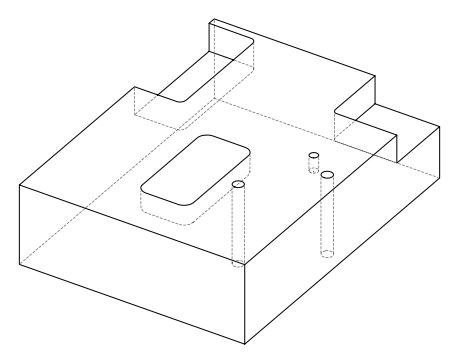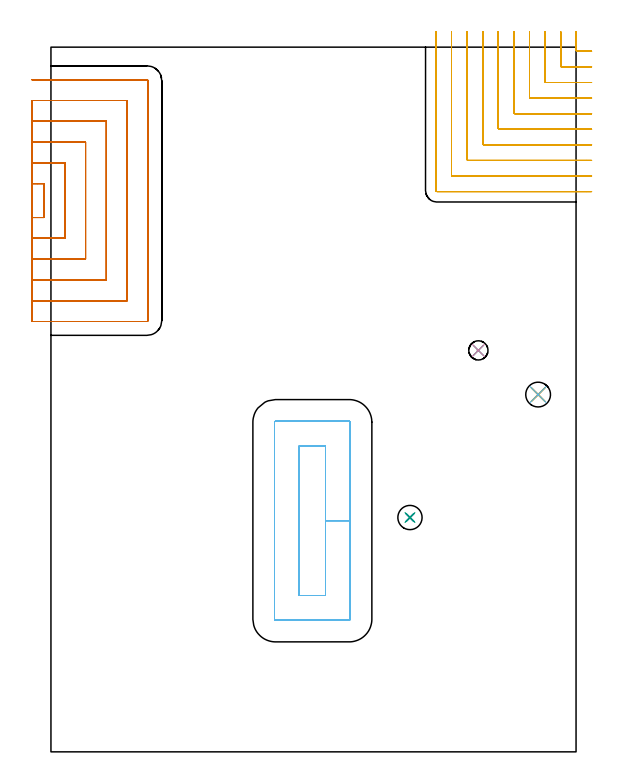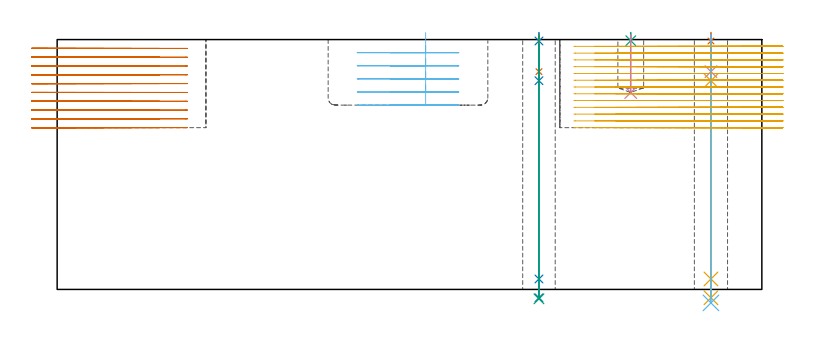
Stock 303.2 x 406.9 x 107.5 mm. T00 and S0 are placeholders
(PLAN: 13 operations, 10 tool changes, 73.1 min)
(1 SPOT_DRILL | STEP1HOLE | NXT0321_9005460120000 | 0.03 min | 2 mm3)
(2 SPOT_DRILL_1 | STEP1HOLE_1 | NXT0321_9005460120000 | 0.03 min | 2 mm3)
(3 SPOT_DRILL_2 | STEP1POCKET | NXT0321_9005460120000 | 0.03 min | 1 mm3)
(4 DRILL_BLIND_HOLE_INTO_CENTER | STEP1HOLE | UGT0301_207 | 0.06 min | 789 mm3)
(5 GUN_DRILL_THROUGH_HOLE | STEP1HOLE | UGT0307_006 | 0.53 min | 6040 mm3)
(6 DRILL_TO_ENLARGE_THROUGH_HOLE | STEP1HOLE | UGT0301_275 | 0.46 min | 10391 mm3)
(7 DRILL_BLIND_HOLE_INTO_CENTER_1 | STEP1HOLE_1 | UGT0301_207 | 0.06 min | 787 mm3)
(8 GUN_DRILL_THROUGH_HOLE_1 | STEP1HOLE_1 | UGT0307_006 | 0.53 min | 6041 mm3)
(9 DRILL_TO_ENLARGE_THROUGH_HOLE_1 | STEP1HOLE_1 | NXT0301_104 | 0.46 min | 9675 mm3)
(10 DRILL_BLIND_HOLE_INTO_CENTER_2 | STEP1POCKET | NXT0301_082 | 0.1 min | 2066 mm3)
(11 MILL_CORNER_NOTCH_RECTANGULAR | CORNER_NOTCH_RECTANGULAR | NXT0201_011 | Follow Part, ap 3, ae 75% | 29.57 min | 294113 mm3)
(12 MILL_RECTANGULAR_POCKET | POCKET_RECTANGULAR_STRAIGHT | NXT0201_007 | Follow Part, ap 6.25, ae 75% | 6.03 min | 266027 mm3)
(13 MILL_SLOT | SLOT_PARTIAL_RECTANGULAR | NXT0201_012 | Follow Part, ap 4, ae 75% | 35.14 min | 376299 mm3)
(TOOL NXT0321_9005460120000 | NC Spot Drill, 142deg, 12mm, Carbide, Uncoated | D12 PA142 FL30 Z2)
(TOOL UGT0301_207 | Twist Drill 9.2 mm | D9.2 PA118 FL80 Z2)
(TOOL UGT0307_006 | Gun Drill 9 mm | D9 PA130 FL24 Z1)
(TOOL UGT0301_275 | Twist Drill 14.3 mm | D14.3 PA118 FL114 Z2)
(TOOL NXT0301_104 | Carbide Drill 14mm [860.1-1400-112A1-MM 2214] | D14 PA140 FL123 Z2)
(TOOL NXT0301_082 | Carbide Drill 11.1mm [860.1-1110-033A1-MM 2214] | D11.1 PA140 FL55 Z2)
(TOOL NXT0201_011 | ENDMILL 12mm [2P460-1200-NA 1630] | D12 FL38 Z6)
(TOOL NXT0201_007 | ENDMILL 25mm [R216.25-25050GCK54P 1620] | D25 R3 FL54 Z5)
(TOOL NXT0201_012 | ENDMILL 16mm [2P460-1600-NA 1630] | D16 FL38 Z6)
(OP 1 SPOT_DRILL)
G17 G21 G94 G90
T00 M6
G54
G17 G0 G90 X281.3 Y206.3 S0 M3
G43 Z117.5 H0
G94 G81 G98 Z106.885 F250. R110.5
G80
M5
M2
(OP 2 SPOT_DRILL_1)
G17 G21 G94 G90
T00 M6
G54
G17 G0 G90 X207.3 Y135.3 S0 M3
G43 Z117.5 H0
G94 G81 G98 Z106.893 F250. R110.5
G80
M5
M2
(OP 3 SPOT_DRILL_2)
G17 G21 G94 G90
T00 M6
G54
G17 G0 G90 X246.8 Y231.8 S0 M3
G43 Z117.5 H0
G94 G81 G98 Z107.022 F250. R110.5
G80
M5
M2
(OP 4 DRILL_BLIND_HOLE_INTO_CENTER)
G17 G21 G94 G90
T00 M6
G54
G17 G0 G90 X281.3 Y206.3 S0 M3
G43 Z117.5 H0
G94 G81 G98 Z93.7 F250. R109.5
G80
M5
M2
(OP 5 GUN_DRILL_THROUGH_HOLE)
G17 G21 G94 G90
T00 M6
G54
G17 G0 G90 X281.3 Y206.3 M8
G43 Z117.5 H0
Z105.52
S716 M3
G94 G1 Z89.805 F125. M26
G4 X.084
Z4.5 F250.
G4 X.084
Z-3.598 F125.
G4 X.084
M5
M9
G0 Z105.52
Z117.5
M2
(OP 6 DRILL_TO_ENLARGE_THROUGH_HOLE)
G17 G21 G94 G90
T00 M6
G54
G17 G0 G90 X281.3 Y206.3 S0 M3
G43 Z117.5 H0
G94 G73 G98 Z-5.796 F250. Q14.162 R109.5
G80
M5
M2
(OP 7 DRILL_BLIND_HOLE_INTO_CENTER_1)
G17 G21 G94 G90
T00 M6
G54
G17 G0 G90 X207.3 Y135.3 S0 M3
G43 Z117.5 H0
G94 G81 G98 Z93.7 F250. R109.5
G80
M5
M2
(OP 8 GUN_DRILL_THROUGH_HOLE_1)
G17 G21 G94 G90
T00 M6
G54
G17 G0 G90 X207.3 Y135.3 M8
G43 Z117.5 H0
Z105.393
S716 M3
G94 G1 Z89.805 F125. M26
G4 X.084
Z4.5 F250.
G4 X.084
Z-3.598 F125.
G4 X.084
M5
M9
G0 Z105.393
Z117.5
M2
(OP 9 DRILL_TO_ENLARGE_THROUGH_HOLE_1)
G17 G21 G94 G90
T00 M6
G54
G17 G0 G90 X207.3 Y135.3 S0 M3
G43 Z117.5 H1
G94 G73 G98 Z-4.048 F250. Q13.943 R109.5
G80
M5
M2
(OP 10 DRILL_BLIND_HOLE_INTO_CENTER_2)
G17 G21 G94 G90
T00 M6
G54
G17 G0 G90 X246.8 Y231.8 S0 M3
G43 Z117.5 H1
G94 G81 G98 Z84.7 F250. R109.5
G80
M5
M2
(OP 11 MILL_CORNER_NOTCH_RECTANGULAR)
G17 G21 G94 G90
T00 M6
G54
G17 G0 G90 X303.3 Y415.899 S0 M3
G43 Z117.5 H1
Z104.585
G94 G1 Y412.899 F250.
Y405.094 F500.
G3 X303.894 Y404.5 R0.6
G1 X309.2
X312.2 F250.
G0 Z117.5
X294.3 Y415.9
Z104.585
G1 Y412.9
Y396.095 F500.
G3 X294.895 Y395.5 R0.6
G1 X309.2
X312.2 F250.
G0 Z117.5
X285.3 Y415.9
Z104.585
G1 Y412.9
Y387.095 F500.
G3 X285.895 Y386.5 R0.6
G1 X309.2
X312.2 F250.
G0 Z117.5
X276.3 Y415.9
Z104.585
G1 Y412.9
Y378.095 F500.
G3 X276.895 Y377.5 R0.6
G1 X309.2
X312.2 F250.
G0 Z117.5
X267.3 Y415.9
Z104.585
G1 Y412.9
Y369.095 F500.
G3 X267.895 Y368.5 R0.6
G1 X309.2
X312.2 F250.
G0 Z117.5
X258.3 Y415.9
Z104.585
G1 Y412.9
Y360.096 F500.
G3 X258.896 Y359.5 R0.6
G1 X309.2
X312.2 F250.
G0 Z117.5
X249.3 Y415.9
Z104.585
G1 Y412.9
Y351.096 F500.
G3 X249.896 Y350.5 R0.6
G1 X309.2
X312.2 F250.
G0 Z117.5
X240.3 Y415.9
Z104.585
G1 Y412.9
Y342.096 F500.
G3 X240.896 Y341.5 R0.6
G1 X309.2
X312.2 F250.
G0 Z117.5
X231.3 Y415.9
Z104.585
G1 Y412.9
Y333.096 F500.
G3 X231.896 Y332.5 R0.6
G1 X309.2
X312.2 F250.
G0 Z117.5
X222.3 Y415.9
Z104.585
G1 Y412.9
Y324.096 F500.
G3 X222.896 Y323.5 R0.6
G1 X309.2
X312.2 F250.
G0 Z117.5
X303.3 Y415.899
Z101.669
G1 Y412.899
Y405.094 F500.
G3 X303.894 Y404.5 R0.6
G1 X309.2
X312.2 F250.
G0 Z117.5
X294.3 Y415.9
Z101.669
G1 Y412.9
Y396.095 F500.
G3 X294.895 Y395.5 R0.6
G1 X309.2
X312.2 F250.
G0 Z117.5
X285.3 Y415.9
Z101.669
G1 Y412.9
Y387.095 F500.
G3 X285.895 Y386.5 R0.6
G1 X309.2
X312.2 F250.
G0 Z117.5
X276.3 Y415.9
Z101.669
G1 Y412.9
Y378.095 F500.
G3 X276.895 Y377.5 R0.6
G1 X309.2
X312.2 F250.
G0 Z117.5
X267.3 Y415.9
Z101.669
G1 Y412.9
Y369.095 F500.
G3 X267.895 Y368.5 R0.6
G1 X309.2
X312.2 F250.
G0 Z117.5
X258.3 Y415.9
Z101.669
G1 Y412.9
Y360.096 F500.
G3 X258.896 Y359.5 R0.6
G1 X309.2
X312.2 F250.
G0 Z117.5
X249.3 Y415.9
Z101.669
G1 Y412.9
Y351.096 F500.
G3 X249.896 Y350.5 R0.6
G1 X309.2
X312.2 F250.
G0 Z117.5
X240.3 Y415.9
Z101.669
G1 Y412.9
Y342.096 F500.
G3 X240.896 Y341.5 R0.6
G1 X309.2
X312.2 F250.
G0 Z117.5
X231.3 Y415.9
Z101.669
G1 Y412.9
Y333.096 F500.
G3 X231.896 Y332.5 R0.6
G1 X309.2
X312.2 F250.
G0 Z117.5
X222.3 Y415.9
Z101.669
G1 Y412.9
Y324.096 F500.
G3 X222.896 Y323.5 R0.6
G1 X309.2
X312.2 F250.
G0 Z117.5
X303.3 Y415.899
Z98.754
G1 Y412.899
Y405.094 F500.
G3 X303.894 Y404.5 R0.6
G1 X309.2
X312.2 F250.
G0 Z117.5
X294.3 Y415.9
Z98.754
G1 Y412.9
Y396.095 F500.
G3 X294.895 Y395.5 R0.6
G1 X309.2
X312.2 F250.
G0 Z117.5
X285.3 Y415.9
Z98.754
G1 Y412.9
Y387.095 F500.
G3 X285.895 Y386.5 R0.6
G1 X309.2
X312.2 F250.
G0 Z117.5
X276.3 Y415.9
Z98.754
G1 Y412.9
Y378.095 F500.
G3 X276.895 Y377.5 R0.6
G1 X309.2
X312.2 F250.
G0 Z117.5
X267.3 Y415.9
Z98.754
G1 Y412.9
Y369.095 F500.
G3 X267.895 Y368.5 R0.6
G1 X309.2
X312.2 F250.
G0 Z117.5
X258.3 Y415.9
Z98.754
G1 Y412.9
Y360.096 F500.
G3 X258.896 Y359.5 R0.6
G1 X309.2
X312.2 F250.
G0 Z117.5
X249.3 Y415.9
Z98.754
G1 Y412.9
Y351.096 F500.
G3 X249.896 Y350.5 R0.6
G1 X309.2
X312.2 F250.
G0 Z117.5
X240.3 Y415.9
Z98.754
G1 Y412.9
Y342.096 F500.
G3 X240.896 Y341.5 R0.6
G1 X309.2
X312.2 F250.
G0 Z117.5
X231.3 Y415.9
Z98.754
G1 Y412.9
Y333.096 F500.
G3 X231.896 Y332.5 R0.6
G1 X309.2
X312.2 F250.
G0 Z117.5
X222.3 Y415.9
Z98.754
G1 Y412.9
Y324.096 F500.
G3 X222.896 Y323.5 R0.6
G1 X309.2
X312.2 F250.
G0 Z117.5
X303.3 Y415.899
Z95.838
G1 Y412.899
Y405.094 F500.
G3 X303.894 Y404.5 R0.6
G1 X309.2
X312.2 F250.
G0 Z117.5
X294.3 Y415.9
Z95.838
G1 Y412.9
Y396.095 F500.
G3 X294.895 Y395.5 R0.6
G1 X309.2
X312.2 F250.
G0 Z117.5
X285.3 Y415.9
Z95.838
G1 Y412.9
Y387.095 F500.
G3 X285.895 Y386.5 R0.6
G1 X309.2
X312.2 F250.
G0 Z117.5
X276.3 Y415.9
Z95.838
G1 Y412.9
Y378.095 F500.
G3 X276.895 Y377.5 R0.6
G1 X309.2
X312.2 F250.
G0 Z117.5
X267.3 Y415.9
Z95.838
G1 Y412.9
Y369.095 F500.
G3 X267.895 Y368.5 R0.6
G1 X309.2
X312.2 F250.
G0 Z117.5
X258.3 Y415.9
Z95.838
G1 Y412.9
Y360.096 F500.
G3 X258.896 Y359.5 R0.6
G1 X309.2
X312.2 F250.
G0 Z117.5
X249.3 Y415.9
Z95.838
G1 Y412.9
Y351.096 F500.
G3 X249.896 Y350.5 R0.6
G1 X309.2
X312.2 F250.
G0 Z117.5
X240.3 Y415.9
Z95.838
G1 Y412.9
Y342.096 F500.
G3 X240.896 Y341.5 R0.6
G1 X309.2
X312.2 F250.
G0 Z117.5
X231.3 Y415.9
Z95.838
G1 Y412.9
Y333.096 F500.
G3 X231.896 Y332.5 R0.6
G1 X309.2
X312.2 F250.
G0 Z117.5
X222.3 Y415.9
Z95.838
G1 Y412.9
Y324.096 F500.
G3 X222.896 Y323.5 R0.6
G1 X309.2
X312.2 F250.
G0 Z117.5
X303.3 Y415.899
Z92.923
G1 Y412.899
Y405.094 F500.
G3 X303.894 Y404.5 R0.6
G1 X309.2
X312.2 F250.
G0 Z117.5
X294.3 Y415.9
Z92.923
G1 Y412.9
Y396.095 F500.
G3 X294.895 Y395.5 R0.6
G1 X309.2
X312.2 F250.
G0 Z117.5
X285.3 Y415.9
Z92.923
G1 Y412.9
Y387.095 F500.
G3 X285.895 Y386.5 R0.6
G1 X309.2
X312.2 F250.
G0 Z117.5
X276.3 Y415.9
Z92.923
G1 Y412.9
Y378.095 F500.
G3 X276.895 Y377.5 R0.6
G1 X309.2
X312.2 F250.
G0 Z117.5
X267.3 Y415.9
Z92.923
G1 Y412.9
Y369.095 F500.
G3 X267.895 Y368.5 R0.6
G1 X309.2
X312.2 F250.
G0 Z117.5
X258.3 Y415.9
Z92.923
G1 Y412.9
Y360.096 F500.
G3 X258.896 Y359.5 R0.6
G1 X309.2
X312.2 F250.
G0 Z117.5
X249.3 Y415.9
Z92.923
G1 Y412.9
Y351.096 F500.
G3 X249.896 Y350.5 R0.6
G1 X309.2
X312.2 F250.
G0 Z117.5
X240.3 Y415.9
Z92.923
G1 Y412.9
Y342.096 F500.
G3 X240.896 Y341.5 R0.6
G1 X309.2
X312.2 F250.
G0 Z117.5
X231.3 Y415.9
Z92.923
G1 Y412.9
Y333.096 F500.
G3 X231.896 Y332.5 R0.6
G1 X309.2
X312.2 F250.
G0 Z117.5
X222.3 Y415.9
Z92.923
G1 Y412.9
Y324.096 F500.
G3 X222.896 Y323.5 R0.6
G1 X309.2
X312.2 F250.
G0 Z117.5
X303.3 Y415.899
Z90.008
G1 Y412.899
Y405.094 F500.
G3 X303.894 Y404.5 R0.6
G1 X309.2
X312.2 F250.
G0 Z117.5
X294.3 Y415.9
Z90.008
G1 Y412.9
Y396.095 F500.
G3 X294.895 Y395.5 R0.6
G1 X309.2
X312.2 F250.
G0 Z117.5
X285.3 Y415.9
Z90.008
G1 Y412.9
Y387.095 F500.
G3 X285.895 Y386.5 R0.6
G1 X309.2
X312.2 F250.
G0 Z117.5
X276.3 Y415.9
Z90.008
G1 Y412.9
Y378.095 F500.
G3 X276.895 Y377.5 R0.6
G1 X309.2
X312.2 F250.
G0 Z117.5
X267.3 Y415.9
Z90.008
G1 Y412.9
Y369.095 F500.
G3 X267.895 Y368.5 R0.6
G1 X309.2
X312.2 F250.
G0 Z117.5
X258.3 Y415.9
Z90.008
G1 Y412.9
Y360.096 F500.
G3 X258.896 Y359.5 R0.6
G1 X309.2
X312.2 F250.
G0 Z117.5
X249.3 Y415.9
Z90.008
G1 Y412.9
Y351.096 F500.
G3 X249.896 Y350.5 R0.6
G1 X309.2
X312.2 F250.
G0 Z117.5
X240.3 Y415.9
Z90.008
G1 Y412.9
Y342.096 F500.
G3 X240.896 Y341.5 R0.6
G1 X309.2
X312.2 F250.
G0 Z117.5
X231.3 Y415.9
Z90.008
G1 Y412.9
Y333.096 F500.
G3 X231.896 Y332.5 R0.6
G1 X309.2
X312.2 F250.
G0 Z117.5
X222.3 Y415.9
Z90.008
G1 Y412.9
Y324.096 F500.
G3 X222.896 Y323.5 R0.6
G1 X309.2
X312.2 F250.
G0 Z117.5
X303.3 Y415.899
Z87.092
G1 Y412.899
Y405.094 F500.
G3 X303.894 Y404.5 R0.6
G1 X309.2
X312.2 F250.
G0 Z117.5
X294.3 Y415.9
Z87.092
G1 Y412.9
Y396.095 F500.
G3 X294.895 Y395.5 R0.6
G1 X309.2
X312.2 F250.
G0 Z117.5
X285.3 Y415.9
Z87.092
G1 Y412.9
Y387.095 F500.
G3 X285.895 Y386.5 R0.6
G1 X309.2
X312.2 F250.
G0 Z117.5
X276.3 Y415.9
Z87.092
G1 Y412.9
Y378.095 F500.
G3 X276.895 Y377.5 R0.6
G1 X309.2
X312.2 F250.
G0 Z117.5
X267.3 Y415.9
Z87.092
G1 Y412.9
Y369.095 F500.
G3 X267.895 Y368.5 R0.6
G1 X309.2
X312.2 F250.
G0 Z117.5
X258.3 Y415.9
Z87.092
G1 Y412.9
Y360.096 F500.
G3 X258.896 Y359.5 R0.6
G1 X309.2
X312.2 F250.
G0 Z117.5
X249.3 Y415.9
Z87.092
G1 Y412.9
Y351.096 F500.
G3 X249.896 Y350.5 R0.6
G1 X309.2
X312.2 F250.
G0 Z117.5
X240.3 Y415.9
Z87.092
G1 Y412.9
Y342.096 F500.
G3 X240.896 Y341.5 R0.6
G1 X309.2
X312.2 F250.
G0 Z117.5
X231.3 Y415.9
Z87.092
G1 Y412.9
Y333.096 F500.
G3 X231.896 Y332.5 R0.6
G1 X309.2
X312.2 F250.
G0 Z117.5
X222.3 Y415.9
Z87.092
G1 Y412.9
Y324.096 F500.
G3 X222.896 Y323.5 R0.6
G1 X309.2
X312.2 F250.
G0 Z117.5
X303.3 Y415.899
Z84.177
G1 Y412.899
Y405.094 F500.
G3 X303.894 Y404.5 R0.6
G1 X309.2
X312.2 F250.
G0 Z117.5
X294.3 Y415.9
Z84.177
G1 Y412.9
Y396.095 F500.
G3 X294.895 Y395.5 R0.6
G1 X309.2
X312.2 F250.
G0 Z117.5
X285.3 Y415.9
Z84.177
G1 Y412.9
Y387.095 F500.
G3 X285.895 Y386.5 R0.6
G1 X309.2
X312.2 F250.
G0 Z117.5
X276.3 Y415.9
Z84.177
G1 Y412.9
Y378.095 F500.
G3 X276.895 Y377.5 R0.6
G1 X309.2
X312.2 F250.
G0 Z117.5
X267.3 Y415.9
Z84.177
G1 Y412.9
Y369.095 F500.
G3 X267.895 Y368.5 R0.6
G1 X309.2
X312.2 F250.
G0 Z117.5
X258.3 Y415.9
Z84.177
G1 Y412.9
Y360.096 F500.
G3 X258.896 Y359.5 R0.6
G1 X309.2
X312.2 F250.
G0 Z117.5
X249.3 Y415.9
Z84.177
G1 Y412.9
Y351.096 F500.
G3 X249.896 Y350.5 R0.6
G1 X309.2
X312.2 F250.
G0 Z117.5
X240.3 Y415.9
Z84.177
G1 Y412.9
Y342.096 F500.
G3 X240.896 Y341.5 R0.6
G1 X309.2
X312.2 F250.
G0 Z117.5
X231.3 Y415.9
Z84.177
G1 Y412.9
Y333.096 F500.
G3 X231.896 Y332.5 R0.6
G1 X309.2
X312.2 F250.
G0 Z117.5
X222.3 Y415.9
Z84.177
G1 Y412.9
Y324.096 F500.
G3 X222.896 Y323.5 R0.6
G1 X309.2
X312.2 F250.
G0 Z117.5
X303.3 Y415.899
Z81.262
G1 Y412.899
Y405.094 F500.
G3 X303.894 Y404.5 R0.6
G1 X309.2
X312.2 F250.
G0 Z117.5
X294.3 Y415.9
Z81.262
G1 Y412.9
Y396.095 F500.
G3 X294.895 Y395.5 R0.6
G1 X309.2
X312.2 F250.
G0 Z117.5
X285.3 Y415.9
Z81.262
G1 Y412.9
Y387.095 F500.
G3 X285.895 Y386.5 R0.6
G1 X309.2
X312.2 F250.
G0 Z117.5
X276.3 Y415.9
Z81.262
G1 Y412.9
Y378.095 F500.
G3 X276.895 Y377.5 R0.6
G1 X309.2
X312.2 F250.
G0 Z117.5
X267.3 Y415.9
Z81.262
G1 Y412.9
Y369.095 F500.
G3 X267.895 Y368.5 R0.6
G1 X309.2
X312.2 F250.
G0 Z117.5
X258.3 Y415.9
Z81.262
G1 Y412.9
Y360.096 F500.
G3 X258.896 Y359.5 R0.6
G1 X309.2
X312.2 F250.
G0 Z117.5
X249.3 Y415.9
Z81.262
G1 Y412.9
Y351.096 F500.
G3 X249.896 Y350.5 R0.6
G1 X309.2
X312.2 F250.
G0 Z117.5
X240.3 Y415.9
Z81.262
G1 Y412.9
Y342.096 F500.
G3 X240.896 Y341.5 R0.6
G1 X309.2
X312.2 F250.
G0 Z117.5
X231.3 Y415.9
Z81.262
G1 Y412.9
Y333.096 F500.
G3 X231.896 Y332.5 R0.6
G1 X309.2
X312.2 F250.
G0 Z117.5
X222.3 Y415.9
Z81.262
G1 Y412.9
Y324.096 F500.
G3 X222.896 Y323.5 R0.6
G1 X309.2
X312.2 F250.
G0 Z117.5
X303.3 Y415.899
Z78.346
G1 Y412.899
Y405.094 F500.
G3 X303.894 Y404.5 R0.6
G1 X309.2
X312.2 F250.
G0 Z117.5
X294.3 Y415.9
Z78.346
G1 Y412.9
Y396.095 F500.
G3 X294.895 Y395.5 R0.6
G1 X309.2
X312.2 F250.
G0 Z117.5
X285.3 Y415.9
Z78.346
G1 Y412.9
Y387.095 F500.
G3 X285.895 Y386.5 R0.6
G1 X309.2
X312.2 F250.
G0 Z117.5
X276.3 Y415.9
Z78.346
G1 Y412.9
Y378.095 F500.
G3 X276.895 Y377.5 R0.6
G1 X309.2
X312.2 F250.
G0 Z117.5
X267.3 Y415.9
Z78.346
G1 Y412.9
Y369.095 F500.
G3 X267.895 Y368.5 R0.6
G1 X309.2
X312.2 F250.
G0 Z117.5
X258.3 Y415.9
Z78.346
G1 Y412.9
Y360.096 F500.
G3 X258.896 Y359.5 R0.6
G1 X309.2
X312.2 F250.
G0 Z117.5
X249.3 Y415.9
Z78.346
G1 Y412.9
Y351.096 F500.
G3 X249.896 Y350.5 R0.6
G1 X309.2
X312.2 F250.
G0 Z117.5
X240.3 Y415.9
Z78.346
G1 Y412.9
Y342.096 F500.
G3 X240.896 Y341.5 R0.6
G1 X309.2
X312.2 F250.
G0 Z117.5
X231.3 Y415.9
Z78.346
G1 Y412.9
Y333.096 F500.
G3 X231.896 Y332.5 R0.6
G1 X309.2
X312.2 F250.
G0 Z117.5
X222.3 Y415.9
Z78.346
G1 Y412.9
Y324.096 F500.
G3 X222.896 Y323.5 R0.6
G1 X309.2
X312.2 F250.
G0 Z117.5
X303.3 Y415.899
Z75.431
G1 Y412.899
Y405.094 F500.
G3 X303.894 Y404.5 R0.6
G1 X309.2
X312.2 F250.
G0 Z117.5
X294.3 Y415.9
Z75.431
G1 Y412.9
Y396.095 F500.
G3 X294.895 Y395.5 R0.6
G1 X309.2
X312.2 F250.
G0 Z117.5
X285.3 Y415.9
Z75.431
G1 Y412.9
Y387.095 F500.
G3 X285.895 Y386.5 R0.6
G1 X309.2
X312.2 F250.
G0 Z117.5
X276.3 Y415.9
Z75.431
G1 Y412.9
Y378.095 F500.
G3 X276.895 Y377.5 R0.6
G1 X309.2
X312.2 F250.
G0 Z117.5
X267.3 Y415.9
Z75.431
G1 Y412.9
Y369.095 F500.
G3 X267.895 Y368.5 R0.6
G1 X309.2
X312.2 F250.
G0 Z117.5
X258.3 Y415.9
Z75.431
G1 Y412.9
Y360.096 F500.
G3 X258.896 Y359.5 R0.6
G1 X309.2
X312.2 F250.
G0 Z117.5
X249.3 Y415.9
Z75.431
G1 Y412.9
Y351.096 F500.
G3 X249.896 Y350.5 R0.6
G1 X309.2
X312.2 F250.
G0 Z117.5
X240.3 Y415.9
Z75.431
G1 Y412.9
Y342.096 F500.
G3 X240.896 Y341.5 R0.6
G1 X309.2
X312.2 F250.
G0 Z117.5
X231.3 Y415.9
Z75.431
G1 Y412.9
Y333.096 F500.
G3 X231.896 Y332.5 R0.6
G1 X309.2
X312.2 F250.
G0 Z117.5
X222.3 Y415.9
Z75.431
G1 Y412.9
Y324.096 F500.
G3 X222.896 Y323.5 R0.6
G1 X309.2
X312.2 F250.
G0 Z117.5
X303.3 Y415.899
Z72.515
G1 Y412.899
Y405.094 F500.
G3 X303.894 Y404.5 R0.6
G1 X309.2
X312.2 F250.
G0 Z117.5
X294.3 Y415.9
Z72.515
G1 Y412.9
Y396.095 F500.
G3 X294.895 Y395.5 R0.6
G1 X309.2
X312.2 F250.
G0 Z117.5
X285.3 Y415.9
Z72.515
G1 Y412.9
Y387.095 F500.
G3 X285.895 Y386.5 R0.6
G1 X309.2
X312.2 F250.
G0 Z117.5
X276.3 Y415.9
Z72.515
G1 Y412.9
Y378.095 F500.
G3 X276.895 Y377.5 R0.6
G1 X309.2
X312.2 F250.
G0 Z117.5
X267.3 Y415.9
Z72.515
G1 Y412.9
Y369.095 F500.
G3 X267.895 Y368.5 R0.6
G1 X309.2
X312.2 F250.
G0 Z117.5
X258.3 Y415.9
Z72.515
G1 Y412.9
Y360.096 F500.
G3 X258.896 Y359.5 R0.6
G1 X309.2
X312.2 F250.
G0 Z117.5
X249.3 Y415.9
Z72.515
G1 Y412.9
Y351.096 F500.
G3 X249.896 Y350.5 R0.6
G1 X309.2
X312.2 F250.
G0 Z117.5
X240.3 Y415.9
Z72.515
G1 Y412.9
Y342.096 F500.
G3 X240.896 Y341.5 R0.6
G1 X309.2
X312.2 F250.
G0 Z117.5
X231.3 Y415.9
Z72.515
G1 Y412.9
Y333.096 F500.
G3 X231.896 Y332.5 R0.6
G1 X309.2
X312.2 F250.
G0 Z117.5
X222.3 Y415.9
Z72.515
G1 Y412.9
Y324.096 F500.
G3 X222.896 Y323.5 R0.6
G1 X309.2
X312.2 F250.
G0 Z117.5
X303.3 Y415.899
Z69.6
G1 Y412.899
Y405.094 F500.
G3 X303.894 Y404.5 R0.6
G1 X309.2
X312.2 F250.
G0 Z117.5
X294.3 Y415.9
Z69.6
G1 Y412.9
Y396.095 F500.
G3 X294.895 Y395.5 R0.6
G1 X309.2
X312.2 F250.
G0 Z117.5
X285.3 Y415.9
Z69.6
G1 Y412.9
Y387.095 F500.
G3 X285.895 Y386.5 R0.6
G1 X309.2
X312.2 F250.
G0 Z117.5
X276.3 Y415.9
Z69.6
G1 Y412.9
Y378.095 F500.
G3 X276.895 Y377.5 R0.6
G1 X309.2
X312.2 F250.
G0 Z117.5
X267.3 Y415.9
Z69.6
G1 Y412.9
Y369.095 F500.
G3 X267.895 Y368.5 R0.6
G1 X309.2
X312.2 F250.
G0 Z117.5
X258.3 Y415.9
Z69.6
G1 Y412.9
Y360.096 F500.
G3 X258.896 Y359.5 R0.6
G1 X309.2
X312.2 F250.
G0 Z117.5
X249.3 Y415.9
Z69.6
G1 Y412.9
Y351.096 F500.
G3 X249.896 Y350.5 R0.6
G1 X309.2
X312.2 F250.
G0 Z117.5
X240.3 Y415.9
Z69.6
G1 Y412.9
Y342.096 F500.
G3 X240.896 Y341.5 R0.6
G1 X309.2
X312.2 F250.
G0 Z117.5
X231.3 Y415.9
Z69.6
G1 Y412.9
Y333.096 F500.
G3 X231.896 Y332.5 R0.6
G1 X309.2
X312.2 F250.
G0 Z117.5
X222.3 Y415.9
Z69.6
G1 Y412.9
Y324.096 F500.
G3 X222.896 Y323.5 R0.6
G1 X309.2
X312.2 F250.
G0 Z117.5
M5
M2
(OP 12 MILL_RECTANGULAR_POCKET)
G17 G21 G94 G90
T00 M6
G54
G17 G0 G90 X158.55 Y101.205 S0 M3
G43 Z117.5 H1
Z110.5
G94 G1 Y133.45 Z101.86 F250.
Y176.65 F500.
X143.35
Y90.25
X158.55
Y133.45
X172.8
Y190.3
G3 X172.2 Y190.9 R0.6
G1 X129.7
G3 X129.1 Y190.3 R0.6
G1 Y76.6
G3 X129.7 Y76. R0.6
G1 X172.2
G3 X172.8 Y76.6 R0.6
G1 Y133.45
Y134.45
G0 X158.55 Y101.205 Z104.86
G1 Y133.45 Z96.22 F250.
Y176.65 F500.
X143.35
Y90.25
X158.55
Y133.45
X172.8
Y190.3
G3 X172.2 Y190.9 R0.6
G1 X129.7
G3 X129.1 Y190.3 R0.6
G1 Y76.6
G3 X129.7 Y76. R0.6
G1 X172.2
G3 X172.8 Y76.6 R0.6
G1 Y133.45
Y134.45
G0 X158.55 Y101.205 Z99.22
G1 Y133.45 Z90.58 F250.
Y176.65 F500.
X143.35
Y90.25
X158.55
Y133.45
X172.8
Y190.3
G3 X172.2 Y190.9 R0.6
G1 X129.7
G3 X129.1 Y190.3 R0.6
G1 Y76.6
G3 X129.7 Y76. R0.6
G1 X172.2
G3 X172.8 Y76.6 R0.6
G1 Y133.45
Y134.45
G0 X158.55 Y101.205 Z93.58
G1 Y133.45 Z84.94 F250.
Y176.65 F500.
X143.35
Y90.25
X158.55
Y133.45
X172.8
Y190.3
G3 X172.2 Y190.9 R0.6
G1 X129.7
G3 X129.1 Y190.3 R0.6
G1 Y76.6
G3 X129.7 Y76. R0.6
G1 X172.2
G3 X172.8 Y76.6 R0.6
G1 Y133.45
Y134.45
G0 X158.55 Y101.205 Z87.94
G1 Y133.45 Z79.3 F250.
Y176.65 F500.
X143.35
Y90.25
X158.55
Y133.45
X172.8
Y190.3
G3 X172.2 Y190.9 R0.6
G1 X129.7
G3 X129.1 Y190.3 R0.6
G1 Y76.6
G3 X129.7 Y76. R0.6
G1 X172.2
G3 X172.8 Y76.6 R0.6
G1 Y133.45
Y134.45
G0 Z117.5
M5
M2
(OP 13 MILL_SLOT)
G17 G21 G94 G90
T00 M6
G54
G17 G0 G90 X-11. Y308.5 S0 M3
G43 Z117.5 H1
Z103.71
G94 G1 X-8. F250.
X-4. F500.
Y328.1
X-8.
X-11. F250.
Y296.5
X-8.
X8. F500.
Y340.1
X-8.
X-11. F250.
Y284.5
X-8.
X20. F500.
Y352.1
X-8.
X-11. F250.
Y272.5
X-8.
X32. F500.
Y364.1
X-8.
X-11. F250.
Y260.5
X-8.
X44. F500.
Y376.1
X-8.
X-11. F250.
Y248.5
X-8.
X55.4 F500.
G3 X56. Y249.1 R0.6
G1 Y387.5
G3 X55.4 Y388.1 R0.6
G1 X-8.
X-11. F250.
G0 Y308.5 Z99.92
G1 X-8.
X-4. F500.
Y328.1
X-8.
X-11. F250.
Y296.5
X-8.
X8. F500.
Y340.1
X-8.
X-11. F250.
Y284.5
X-8.
X20. F500.
Y352.1
X-8.
X-11. F250.
Y272.5
X-8.
X32. F500.
Y364.1
X-8.
X-11. F250.
Y260.5
X-8.
X44. F500.
Y376.1
X-8.
X-11. F250.
Y248.5
X-8.
X55.4 F500.
G3 X56. Y249.1 R0.6
G1 Y387.5
G3 X55.4 Y388.1 R0.6
G1 X-8.
X-11. F250.
G0 Y308.5 Z96.13
G1 X-8.
X-4. F500.
Y328.1
X-8.
X-11. F250.
Y296.5
X-8.
X8. F500.
Y340.1
X-8.
X-11. F250.
Y284.5
X-8.
X20. F500.
Y352.1
X-8.
X-11. F250.
Y272.5
X-8.
X32. F500.
Y364.1
X-8.
X-11. F250.
Y260.5
X-8.
X44. F500.
Y376.1
X-8.
X-11. F250.
Y248.5
X-8.
X55.4 F500.
G3 X56. Y249.1 R0.6
G1 Y387.5
G3 X55.4 Y388.1 R0.6
G1 X-8.
X-11. F250.
G0 Y308.5 Z92.34
G1 X-8.
X-4. F500.
Y328.1
X-8.
X-11. F250.
Y296.5
X-8.
X8. F500.
Y340.1
X-8.
X-11. F250.
Y284.5
X-8.
X20. F500.
Y352.1
X-8.
X-11. F250.
Y272.5
X-8.
X32. F500.
Y364.1
X-8.
X-11. F250.
Y260.5
X-8.
X44. F500.
Y376.1
X-8.
X-11. F250.
Y248.5
X-8.
X55.4 F500.
G3 X56. Y249.1 R0.6
G1 Y387.5
G3 X55.4 Y388.1 R0.6
G1 X-8.
X-11. F250.
G0 Y308.5 Z88.55
G1 X-8.
X-4. F500.
Y328.1
X-8.
X-11. F250.
Y296.5
X-8.
X8. F500.
Y340.1
X-8.
X-11. F250.
Y284.5
X-8.
X20. F500.
Y352.1
X-8.
X-11. F250.
Y272.5
X-8.
X32. F500.
Y364.1
X-8.
X-11. F250.
Y260.5
X-8.
X44. F500.
Y376.1
X-8.
X-11. F250.
Y248.5
X-8.
X55.4 F500.
G3 X56. Y249.1 R0.6
G1 Y387.5
G3 X55.4 Y388.1 R0.6
G1 X-8.
X-11. F250.
G0 Y308.5 Z84.76
G1 X-8.
X-4. F500.
Y328.1
X-8.
X-11. F250.
Y296.5
X-8.
X8. F500.
Y340.1
X-8.
X-11. F250.
Y284.5
X-8.
X20. F500.
Y352.1
X-8.
X-11. F250.
Y272.5
X-8.
X32. F500.
Y364.1
X-8.
X-11. F250.
Y260.5
X-8.
X44. F500.
Y376.1
X-8.
X-11. F250.
Y248.5
X-8.
X55.4 F500.
G3 X56. Y249.1 R0.6
G1 Y387.5
G3 X55.4 Y388.1 R0.6
G1 X-8.
X-11. F250.
G0 Y308.5 Z80.97
G1 X-8.
X-4. F500.
Y328.1
X-8.
X-11. F250.
Y296.5
X-8.
X8. F500.
Y340.1
X-8.
X-11. F250.
Y284.5
X-8.
X20. F500.
Y352.1
X-8.
X-11. F250.
Y272.5
X-8.
X32. F500.
Y364.1
X-8.
X-11. F250.
Y260.5
X-8.
X44. F500.
Y376.1
X-8.
X-11. F250.
Y248.5
X-8.
X55.4 F500.
G3 X56. Y249.1 R0.6
G1 Y387.5
G3 X55.4 Y388.1 R0.6
G1 X-8.
X-11. F250.
G0 Y308.5 Z77.18
G1 X-8.
X-4. F500.
Y328.1
X-8.
X-11. F250.
Y296.5
X-8.
X8. F500.
Y340.1
X-8.
X-11. F250.
Y284.5
X-8.
X20. F500.
Y352.1
X-8.
X-11. F250.
Y272.5
X-8.
X32. F500.
Y364.1
X-8.
X-11. F250.
Y260.5
X-8.
X44. F500.
Y376.1
X-8.
X-11. F250.
Y248.5
X-8.
X55.4 F500.
G3 X56. Y249.1 R0.6
G1 Y387.5
G3 X55.4 Y388.1 R0.6
G1 X-8.
X-11. F250.
G0 Y308.5 Z73.39
G1 X-8.
X-4. F500.
Y328.1
X-8.
X-11. F250.
Y296.5
X-8.
X8. F500.
Y340.1
X-8.
X-11. F250.
Y284.5
X-8.
X20. F500.
Y352.1
X-8.
X-11. F250.
Y272.5
X-8.
X32. F500.
Y364.1
X-8.
X-11. F250.
Y260.5
X-8.
X44. F500.
Y376.1
X-8.
X-11. F250.
Y248.5
X-8.
X55.4 F500.
G3 X56. Y249.1 R0.6
G1 Y387.5
G3 X55.4 Y388.1 R0.6
G1 X-8.
X-11. F250.
G0 Y308.5 Z69.6
G1 X-8.
X-4. F500.
Y328.1
X-8.
X-11. F250.
Y296.5
X-8.
X8. F500.
Y340.1
X-8.
X-11. F250.
Y284.5
X-8.
X20. F500.
Y352.1
X-8.
X-11. F250.
Y272.5
X-8.
X32. F500.
Y364.1
X-8.
X-11. F250.
Y260.5
X-8.
X44. F500.
Y376.1
X-8.
X-11. F250.
Y248.5
X-8.
X55.4 F500.
G3 X56. Y249.1 R0.6
G1 Y387.5
G3 X55.4 Y388.1 R0.6
G1 X-8.
X-11. F250.
G0 Z117.5
M5
M2
